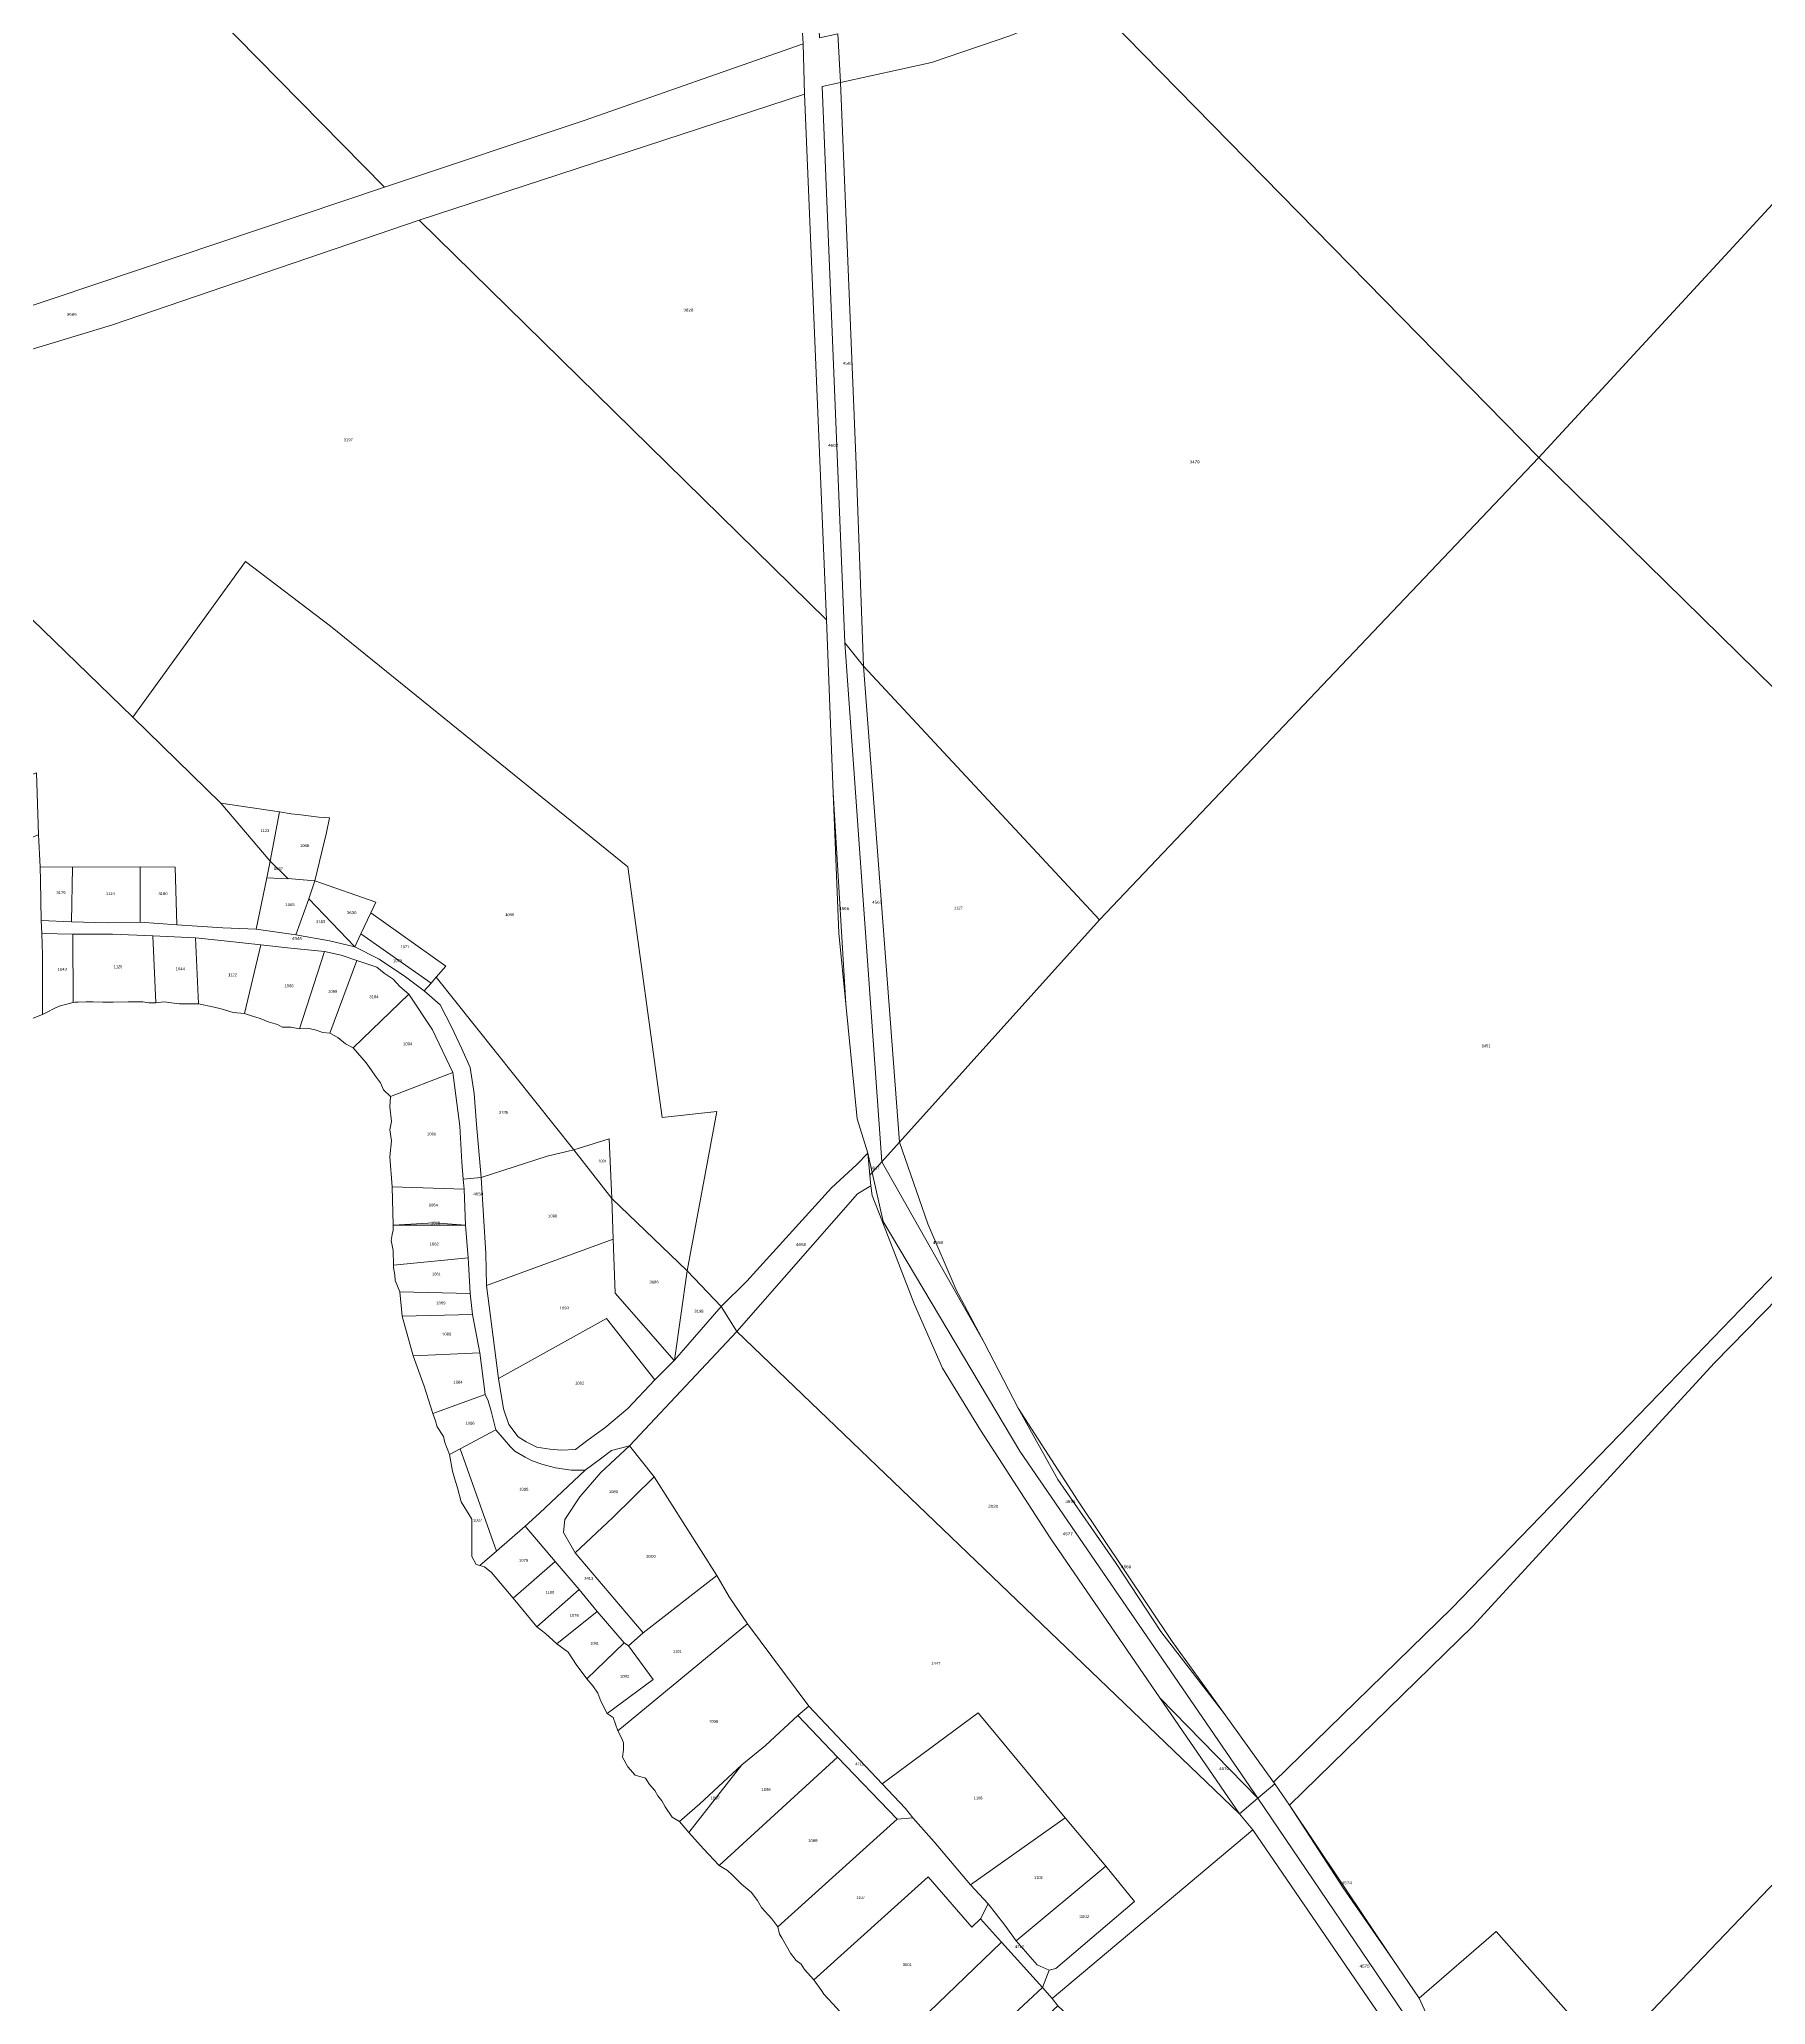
# Model space of a CAD drawing. Header units: metres. Extents: x 208626 to 229755, y 5040476 to 5064226.
# Drawn here: x 218303 to 219165, y 5051458 to 5052440 of the extents above; entities that cross this region are included whole.
import ezdxf

# ---------------------------------------------------------------- set-up
doc = ezdxf.new("R2010")
doc.units = ezdxf.units.M
doc.header["$LTSCALE"] = 0.56
doc.layers.add('6', color=7, linetype='Continuous', lineweight=13)
doc.layers.add('61', color=7, linetype='Continuous')

msp = doc.modelspace()

# ---------------------------------------------------------------- linework, layer by layer
at = {"layer": '6'}
for points in [[(218828.8227, 5052458.726), (218857.1057, 5052476.0982), (218890.8382, 5052499.9763), (218920.4016, 5052523.0963), (218949.9606, 5052553.418), (218971.4436, 5052580.2719), (218991.584, 5052613.8392), (219007.5756, 5052645.1399), (219021.2868, 5052663.553), (219038.655, 5052700.0974), (219055.3318, 5052748.9906), (219062.1541, 5052797.8838), (219062.8832, 5052841.5181), (219063.987, 5052869.6129), (219060.2687, 5052906.1532), (219049.6102, 5052951.8937), (219035.6386, 5053003.5886), (219027.9542, 5053030.8333), (219001.6904, 5053106.6755), (219433.6096, 5052670.5387), (219449.5558, 5052655.2551), (219397.9955, 5052599.4665), (219244.0102, 5052439.2892), (219052.0327, 5052231.1053)], [(218243.7076, 5052601.6647), (218336.0377, 5052695.741), (218455.701, 5052817.6675), (218673.5488, 5052615.0609), (218682.2438, 5052476.2738), (218684.6528, 5052437.8178), (218575.1319, 5052399.4432), (218475.4477, 5052366.1495)], [(218670.1808, 5052815.3068), (218679.8008, 5052717.268), (218679.8008, 5052715.5058), (218680.4321, 5052702.1132), (218685.1808, 5052601.3748), (218692.7518, 5052440.7828), (218701.9318, 5052442.8039), (218703.2108, 5052418.5048), (218694.0298, 5052416.4828), (218705.4558, 5052138.4718), (218723.8418, 5051879.2678), (218719.0288, 5051873.9179), (218716.9178, 5051883.6658), (218711.5068, 5051900.7288), (218705.8358, 5051958.1978), (218699.5918, 5052063.6368), (218696.1898, 5052150.0318), (218685.3287, 5052412.6188), (218684.6528, 5052437.8178), (218682.2438, 5052476.2738), (218677.0958, 5052610.8868)], [(218045.8955, 5052386.7132), (218243.7076, 5052601.6647), (218475.4477, 5052366.1495), (218185.417, 5052268.7254)], [(218703.2108, 5052418.5048), (218748.7427, 5052428.5319), (218788.3379, 5052441.9646), (218828.8227, 5052458.726), (219052.0327, 5052231.1053), (218832.6328, 5052000.1963), (218714.7208, 5052126.9108), (218710.8848, 5052231.7828)], [(219052.0327, 5052231.1053), (219244.0102, 5052439.2892), (219498.6811, 5052192.9248), (219406.0095, 5052075.2391), (219314.5444, 5051973.2755)], [(218492.7492, 5052349.7647), (218685.3287, 5052412.6188), (218696.1898, 5052150.0318)], [(218694.0298, 5052416.4828), (218703.2108, 5052418.5048), (218710.8848, 5052231.7828), (218714.7208, 5052126.9108), (218705.4558, 5052138.4718)], [(218193.2451, 5052253.0693), (218339.1531, 5052297.2532), (218492.7492, 5052349.7647), (218696.1898, 5052150.0318), (218699.5918, 5052063.6368), (218702.3548, 5051993.4758), (218705.8358, 5051958.1978), (218711.5068, 5051900.7288), (218716.9178, 5051883.6658), (218711.3765, 5051877.9841), (218698.7544, 5051866.2179), (218656.5241, 5051819.5698), (218643.6466, 5051806.9664), (218626.584, 5051824.7401), (218641.4105, 5051904.4266), (218614.1359, 5051901.3961), (218596.9629, 5052026.6576), (218448.4673, 5052146.8683), (218406.04, 5052179.1939), (218349.8067, 5052101.4002)], [(218071.2591, 5052186.654), (218092.7234, 5052203.2122), (218111.428, 5052215.4776), (218130.4199, 5052225.0499), (218193.2451, 5052253.0693), (218349.8067, 5052101.4002), (218393.8155, 5052058.3755), (218418.3691, 5052029.45), (218416.6481, 5052021.1339), (218411.3383, 5051995.477), (218394.7168, 5051996.1101), (218371.7216, 5051997.6682), (218370.9453, 5052026.5277), (218353.3962, 5052026.5642), (218319.7239, 5052026.5277), (218303.4178, 5052026.6484), (218302.721, 5052042.667), (218301.7202, 5052073.6669), (218209.0938, 5052038.444), (218130.7202, 5052115.6641)], [(218732.6258, 5051889.0319), (218832.6328, 5052000.1963), (219052.0327, 5052231.1053), (219314.5444, 5051973.2755), (219116.7768, 5051768.2539), (219008.5513, 5051656.2516), (218919.5758, 5051569.4048), (218894.8678, 5051603.6389), (218868.9318, 5051639.5748), (218821.9488, 5051709.7448), (218792.0498, 5051756.1178), (218774.9648, 5051789.0678), (218760.9308, 5051815.3049), (218746.8968, 5051848.2548)], [(218349.8067, 5052101.4002), (218406.04, 5052179.1939), (218448.4673, 5052146.8683), (218596.9629, 5052026.6576), (218614.1359, 5051901.3961), (218641.4105, 5051904.4266), (218626.584, 5051824.7401), (218589.0682, 5051860.8872), (218587.7229, 5051890.6718), (218569.9986, 5051885.2174), (218501.3357, 5051971.5453), (218506.1115, 5051977.0001), (218468.687, 5052003.6856), (218471.1444, 5052008.9076), (218440.6072, 5052019.5705), (218440.6201, 5052019.6231), (218446.5413, 5052043.771), (218448.05, 5052051.0709), (218442.6967, 5052051.5089), (218433.7422, 5052052.5796), (218428.8269, 5052053.1636), (218423.0537, 5052054.0537), (218393.8155, 5052058.3755)], [(218705.4558, 5052138.4718), (218714.7208, 5052126.9108), (218732.6258, 5051889.0319), (218723.8418, 5051879.2678)], [(218714.7208, 5052126.9108), (218832.6328, 5052000.1963), (218732.6258, 5051889.0319)], [(218393.8155, 5052058.3755), (218423.0537, 5052054.0537), (218418.3691, 5052029.45)], [(218699.5918, 5052063.6368), (218705.8358, 5051958.1978), (218702.3548, 5051993.4758)], [(218418.3691, 5052029.45), (218423.0537, 5052054.0537), (218428.8269, 5052053.1636), (218433.7422, 5052052.5796), (218442.6967, 5052051.5089), (218448.05, 5052051.0709), (218446.5413, 5052043.771), (218440.6201, 5052019.6231), (218427.2336, 5052020.7655), (218426.4493, 5052021.5205)], [(218233.2287, 5052015.0144), (218302.721, 5052042.667), (218303.4178, 5052026.6484), (218303.7215, 5052019.667), (218304.0579, 5051999.8147), (218304.4067, 5051993.2922), (218304.7224, 5051982.6672), (218304.5964, 5051952.833), (218300.0563, 5051951.0058), (218294.9809, 5051951.0058), (218269.3721, 5051979.5322), (218265.5699, 5051983.302)], [(218303.4178, 5052026.6484), (218319.7239, 5052026.5277), (218319.0985, 5051999.2237), (218304.0579, 5051999.8147), (218303.7215, 5052019.667)], [(218319.0985, 5051999.2237), (218319.7239, 5052026.5277), (218353.3962, 5052026.5642), (218353.4441, 5051998.9621), (218337.0033, 5051998.5885)], [(218353.3962, 5052026.5642), (218370.9453, 5052026.5277), (218371.7216, 5051997.6682), (218353.4441, 5051998.9621)], [(218416.6481, 5052021.1339), (218418.3691, 5052029.45), (218426.4493, 5052021.5205), (218427.2336, 5052020.7655), (218427.4255, 5052020.5807)], [(218411.3383, 5051995.477), (218416.6481, 5052021.1339), (218427.4255, 5052020.5807), (218427.2336, 5052020.7655), (218440.6201, 5052019.6231), (218440.6072, 5052019.5705), (218439.5214, 5052016.1937), (218438.5203, 5052013.0855), (218437.7209, 5052010.6692), (218431.164, 5051992.61)], [(218437.7209, 5052010.6692), (218438.5203, 5052013.0855), (218439.5214, 5052016.1937), (218440.6072, 5052019.5705), (218471.1444, 5052008.9076), (218468.687, 5052003.6856), (218463.7016, 5051993.0917), (218460.6543, 5051986.6161)], [(218431.164, 5051992.61), (218437.7209, 5052010.6692), (218460.6543, 5051986.6161), (218447.9784, 5051989.6208)], [(218463.7016, 5051993.0917), (218468.687, 5052003.6856), (218506.1115, 5051977.0001), (218501.3357, 5051971.5453), (218498.7456, 5051968.4417)], [(218304.4067, 5051993.2922), (218319.8153, 5051992.9837), (218320.0256, 5051958.7758), (218316.8511, 5051957.9637), (218313.0123, 5051957.0225), (218310.5023, 5051955.7859), (218307.3464, 5051954.1987), (218304.5964, 5051952.833), (218304.7224, 5051982.6672)], [(218319.8153, 5051992.9837), (218339.6189, 5051992.9837), (218359.7962, 5051992.2364), (218361.2982, 5051958.6785), (218357.8229, 5051958.6785), (218354.7819, 5051959.1129), (218347.3967, 5051959.1129), (218340.0178, 5051959.0795), (218334.7728, 5051959.0795), (218330.0198, 5051959.1129), (218326.5444, 5051959.1129), (218322.4617, 5051959.0157), (218321.0222, 5051959.0157), (218320.0256, 5051958.7758)], [(218359.7962, 5051992.2364), (218381.0944, 5051991.1154), (218382.589, 5051958.2339), (218373.0277, 5051958.2441), (218369.1179, 5051958.6785), (218365.2081, 5051959.1129), (218361.2982, 5051958.6785)], [(218381.0944, 5051991.1154), (218395.3274, 5051989.6194), (218413.7216, 5051987.6688), (218405.4807, 5051953.3019), (218399.9619, 5051953.8999), (218393.88, 5051955.6376), (218390.4046, 5051956.5064), (218382.589, 5051958.2339)], [(218405.4807, 5051953.3019), (218413.7216, 5051987.6688), (218426.9588, 5051986.1048), (218445.5763, 5051984.3095), (218432.9781, 5051945.6458), (218428.6338, 5051946.5147), (218424.2896, 5051946.5147), (218422.1175, 5051947.8179), (218417.3388, 5051949.1212), (218413.429, 5051950.8589), (218409.0848, 5051952.1622)], [(218460.6543, 5051986.6161), (218463.7016, 5051993.0917), (218498.7456, 5051968.4417), (218495.2588, 5051964.6046), (218486.0054, 5051971.755), (218472.8928, 5051980.4968)], [(218432.9781, 5051945.6458), (218445.5763, 5051984.3095), (218453.8242, 5051982.4372), (218461.7142, 5051979.8566), (218448.1829, 5051943.4737), (218444.7075, 5051943.9081), (218440.7977, 5051945.2114), (218436.8879, 5051946.0802)], [(218448.1829, 5051943.4737), (218461.7142, 5051979.8566), (218471.6417, 5051976.4899), (218475.2551, 5051973.5537), (218479.7389, 5051970.5645), (218483.1018, 5051966.828), (218487.5856, 5051963.0914), (218459.9011, 5051936.1644), (218456.0025, 5051938.2606), (218452.0927, 5051941.3016)], [(218495.2588, 5051964.6046), (218498.7456, 5051968.4417), (218501.3357, 5051971.5453), (218569.9986, 5051885.2174), (218556.7413, 5051882.1014), (218523.7567, 5051871.4106), (218521.4624, 5051897.8493), (218520.2909, 5051913.4698), (218518.3383, 5051926.3566), (218514.0427, 5051935.7289), (218508.8839, 5051946.6507), (218503.2356, 5051957.664)], [(218459.9011, 5051936.1644), (218487.5856, 5051963.0914), (218499.4037, 5051945.2326), (218509.6312, 5051923.8578), (218478.5571, 5051911.9452), (218474.9764, 5051915.1678), (218473.5442, 5051918.7484), (218471.0378, 5051921.971), (218468.8894, 5051925.1936), (218466.3829, 5051928.7742)], [(218927.5083, 5051557.8119), (219019.104, 5051647.3163), (219139.8562, 5051778.8645), (219323.9842, 5051966.9185), (219462.7192, 5051825.6856), (219086.6137, 5051432.2604), (219086.2841, 5051431.9156), (219030.73, 5051494.6796), (218992.1868, 5051461.4048), (218979.1508, 5051480.8348)], [(218478.1849, 5051881.7172), (218478.9151, 5051889.7453), (218478.1849, 5051895.1728), (218478.9151, 5051899.413), (218478.1849, 5051906.7062), (218478.5571, 5051911.9452), (218509.6312, 5051923.8578), (218513.1049, 5051897.0129), (218514.115, 5051879.0194), (218514.8137, 5051870.6345), (218515.236, 5051865.5679), (218479.3653, 5051866.6889)], [(218569.9986, 5051885.2174), (218587.7229, 5051890.6718), (218589.0682, 5051860.8872)], [(218723.8418, 5051879.2678), (218732.6258, 5051889.0319), (218746.8968, 5051848.2548), (218760.9308, 5051815.3049), (218774.9648, 5051789.0678)], [(218523.7567, 5051871.4106), (218556.7413, 5051882.1014), (218569.9986, 5051885.2174), (218589.0682, 5051860.8872), (218589.7242, 5051840.672), (218526.4667, 5051817.43), (218526.0811, 5051833.4552)], [(218643.6466, 5051806.9664), (218656.5241, 5051819.5698), (218698.7544, 5051866.2179), (218711.3765, 5051877.9841), (218716.9178, 5051883.6658), (218717.904, 5051872.6676), (218718.3853, 5051867.3003), (218711.7776, 5051863.326), (218651.4934, 5051794.4487)], [(218716.9178, 5051883.6658), (218719.0288, 5051873.9179), (218717.904, 5051872.6676)], [(218719.0288, 5051873.9179), (218723.8418, 5051879.2678), (218774.9648, 5051789.0678), (218792.0498, 5051756.1178), (218811.7838, 5051720.5918), (218840.9428, 5051678.6018), (218863.2718, 5051644.5838), (218894.8678, 5051603.6389), (218919.5758, 5051569.4048), (218920.1859, 5051568.5132), (218911.6517, 5051561.2919), (218792.7348, 5051734.6808), (218724.4834, 5051849.4263)], [(218717.904, 5051872.6676), (218719.0288, 5051873.9179), (218724.4834, 5051849.4263), (218792.7348, 5051734.6808), (218911.6517, 5051561.2919), (218862.7948, 5051611.4208), (218807.9148, 5051691.4398), (218773.1329, 5051745.1377), (218754.2191, 5051776.254), (218740.1851, 5051807.983), (218723.8427, 5051850.0826), (218719.0875, 5051862.4729), (218718.3853, 5051867.3003)], [(218479.3653, 5051866.6889), (218515.236, 5051865.5679), (218515.9833, 5051847.6325), (218500.2972, 5051848.8065), (218479.8636, 5051847.5943)], [(218589.0682, 5051860.8872), (218626.584, 5051824.7401), (218620.3853, 5051780.1772), (218620.2326, 5051780.0013), (218590.7248, 5051813.672), (218589.7242, 5051840.672)], [(218651.4934, 5051794.4487), (218711.7776, 5051863.326), (218718.3853, 5051867.3003), (218719.0875, 5051862.4729), (218723.8427, 5051850.0826), (218740.1851, 5051807.983), (218754.2191, 5051776.254), (218773.1329, 5051745.1377), (218807.9148, 5051691.4398), (218862.7948, 5051611.4208), (218902.4912, 5051553.5407)], [(218478.8558, 5051840.0358), (218479.335, 5051842.9933), (218479.8797, 5051845.0472), (218479.8636, 5051847.5943), (218515.9833, 5051847.6325), (218517.26, 5051831.354), (218491.7637, 5051828.8334), (218480.0206, 5051827.6724), (218479.8636, 5051834.9968)], [(218479.8636, 5051847.5943), (218500.2972, 5051848.8065), (218515.9833, 5051847.6325)], [(218526.4667, 5051817.43), (218589.7242, 5051840.672), (218590.7248, 5051813.672), (218620.2326, 5051780.0013), (218610.5176, 5051770.2863), (218586.3112, 5051801.0056), (218532.424, 5051771.0336)], [(218479.9358, 5051826.4942), (218480.0206, 5051827.6724), (218491.7637, 5051828.8334), (218517.26, 5051831.354), (218517.4779, 5051828.5762), (218518.3383, 5051813.499), (218483.1923, 5051814.28), (218480.8599, 5051819.9822), (218480.5963, 5051822.8616)], [(218620.3853, 5051780.1772), (218626.584, 5051824.7401), (218643.6466, 5051806.9664)], [(219085.4738, 5051348.9587), (219126.1463, 5051388.2525), (219086.6137, 5051432.2604), (219462.7192, 5051825.6856), (219579.7897, 5051716.2028), (219187.0251, 5051296.9258), (219183.6293, 5051301.8312), (219141.6181, 5051362.5743), (219100.0466, 5051331.3017)], [(218483.1923, 5051814.28), (218518.3383, 5051813.499), (218519.5099, 5051802.9552), (218484.3639, 5051802.1741)], [(218484.3639, 5051802.1741), (218519.5099, 5051802.9552), (218523.0245, 5051783.8201), (218489.831, 5051782.2581)], [(218532.424, 5051771.0336), (218586.3112, 5051801.0056), (218610.5176, 5051770.2863), (218597.0661, 5051756.0875), (218585.4828, 5051746.3725), (218577.2624, 5051740.394), (218570.9103, 5051735.5365), (218563.7491, 5051735.2668), (218558.1015, 5051735.7802), (218551.5873, 5051736.7797), (218546.2987, 5051739.424), (218542.1855, 5051741.9412), (218537.5647, 5051748.1023), (218534.9976, 5051755.8036)], [(218597.9301, 5051737.4052), (218651.4934, 5051794.4487), (218902.4912, 5051553.5407), (218909.2031, 5051545.6085), (218808.9616, 5051461.3553), (218804.1923, 5051466.7253), (218807.4329, 5051475.4738), (218810.8201, 5051476.1926), (218850.1429, 5051509.7808), (218835.8475, 5051527.4109), (218815.5171, 5051551.4661), (218771.9358, 5051604.0106), (218724.1082, 5051568.5135), (218687.4296, 5051607.3092), (218656.8586, 5051648.4321), (218647.6564, 5051662.0137), (218641.4926, 5051672.656), (218610.228, 5051721.8992)], [(218489.831, 5051782.2581), (218523.0245, 5051783.8201), (218525.756, 5051762.9914), (218499.7022, 5051753.6016), (218495.3409, 5051767.1108)], [(218499.7022, 5051753.6016), (218525.756, 5051762.9914), (218527.2963, 5051759.9109), (218528.8366, 5051754.7767), (218531.0937, 5051745.4256), (218513.1961, 5051735.916), (218507.9017, 5051733.1029), (218505.624, 5051739.0248), (218504.9408, 5051741.9857), (218501.866, 5051746.8826), (218500.9549, 5051749.8435)], [(218792.0498, 5051756.1178), (218821.9488, 5051709.7448), (218868.9318, 5051639.5748), (218894.8678, 5051603.6389), (218863.2718, 5051644.5838), (218840.9428, 5051678.6018), (218811.7838, 5051720.5918)], [(218513.1961, 5051735.916), (218531.0937, 5051745.4256), (218538.3899, 5051736.8792), (218540.6452, 5051734.7534), (218545.7794, 5051731.6728), (218549.28, 5051729.8533), (218554.5075, 5051728.0789), (218560.904, 5051726.415), (218568.7142, 5051725.2435), (218575.7434, 5051725.2435), (218552.9094, 5051703.7263), (218545.7794, 5051697.2738), (218531.3498, 5051684.7495)], [(218507.9017, 5051733.1029), (218513.1961, 5051735.916), (218531.3498, 5051684.7495), (218523.1618, 5051677.6427), (218521.2258, 5051678.0982), (218519.062, 5051682.084), (218519.062, 5051691.764), (218519.062, 5051700.7606), (218513.7096, 5051709.4156), (218511.8875, 5051716.4762), (218510.5209, 5051721.1454), (218509.496, 5051724.7896)], [(218545.7794, 5051697.2738), (218552.9094, 5051703.7263), (218575.7434, 5051725.2435), (218583.348, 5051730.8147), (218588.7898, 5051735.0278), (218597.9301, 5051737.4052), (218583.4934, 5051724.0379), (218573.0099, 5051711.9661), (218565.5901, 5051700.6413), (218564.8091, 5051694.0026), (218570.6668, 5051683.8493), (218604.6412, 5051644.0172), (218597.3954, 5051637.4179), (218595.269, 5051638.9406), (218581.7288, 5051654.6723), (218572.7286, 5051665.6721), (218560.7283, 5051679.6719)], [(218564.8091, 5051694.0026), (218565.5901, 5051700.6413), (218573.0099, 5051711.9661), (218583.4934, 5051724.0379), (218597.9301, 5051737.4052), (218610.228, 5051721.8992), (218589.593, 5051701.5341), (218570.6668, 5051683.8493)], [(218570.6668, 5051683.8493), (218589.593, 5051701.5341), (218610.228, 5051721.8992), (218641.4926, 5051672.656), (218604.6412, 5051644.0172)], [(218523.1618, 5051677.6427), (218531.3498, 5051684.7495), (218545.7794, 5051697.2738), (218560.7283, 5051679.6719), (218539.6653, 5051661.312), (218528.8559, 5051674.1123), (218525.4394, 5051676.9594)], [(218539.6653, 5051661.312), (218560.7283, 5051679.6719), (218572.7286, 5051665.6721), (218551.5905, 5051646.9025)], [(218586.6507, 5051603.5913), (218609.7295, 5051620.6728), (218597.3954, 5051637.4179), (218604.6412, 5051644.0172), (218641.4926, 5051672.656), (218647.6564, 5051662.0137), (218656.8586, 5051648.4321), (218592.0014, 5051595.0401), (218589.73, 5051601.6725)], [(218551.5905, 5051646.9025), (218572.7286, 5051665.6721), (218581.7288, 5051654.6723), (218561.5398, 5051638.439), (218555.9027, 5051643.5636)], [(218561.5398, 5051638.439), (218581.7288, 5051654.6723), (218595.269, 5051638.9406), (218576.5244, 5051620.9771), (218571.2767, 5051628.1897), (218567.177, 5051634.3393)], [(218592.0014, 5051595.0401), (218656.8586, 5051648.4321), (218687.4296, 5051607.3092), (218681.8767, 5051602.6629), (218665.8359, 5051587.6916), (218653.9878, 5051578.0362), (218633.0289, 5051558.4942), (218622.7796, 5051549.7823), (218619.1923, 5051551.8322), (218615.605, 5051556.9568), (218614.0676, 5051560.0316), (218612.0178, 5051562.594), (218610.4804, 5051565.1563), (218607.918, 5051568.2311), (218605.8682, 5051571.3059), (218600.6712, 5051572.854), (218596.9608, 5051577.0944), (218594.3106, 5051581.8648), (218594.8406, 5051585.5751), (218594.8501, 5051588.986), (218594.1786, 5051590.7193), (218593.4417, 5051592.0926)], [(218576.5244, 5051620.9771), (218595.269, 5051638.9406), (218597.3954, 5051637.4179), (218609.7295, 5051620.6728), (218586.6507, 5051603.5913), (218583.5759, 5051609.7409), (218582.0385, 5051613.8406), (218579.4761, 5051617.4279)], [(218681.8767, 5051602.6629), (218687.4296, 5051607.3092), (218724.1082, 5051568.5135), (218735.7618, 5051556.2017), (218739.3893, 5051551.4883), (218731.5105, 5051550.8158), (218701.6603, 5051581.81)], [(218724.1082, 5051568.5135), (218771.9358, 5051604.0106), (218815.5171, 5051551.4661), (218768.1993, 5051518.0703), (218750.0973, 5051539.4769), (218739.3893, 5051551.4883), (218735.7618, 5051556.2017)], [(218862.7948, 5051611.4208), (218911.6517, 5051561.2919), (218902.4912, 5051553.5407)], [(218627.4386, 5051544.2314), (218653.9878, 5051578.0362), (218665.8359, 5051587.6916), (218681.8767, 5051602.6629), (218701.6603, 5051581.81), (218642.6518, 5051527.7853), (218634.805, 5051536.0057)], [(218622.7796, 5051549.7823), (218633.0289, 5051558.4942), (218653.9878, 5051578.0362), (218627.4386, 5051544.2314)], [(218642.6518, 5051527.7853), (218701.6603, 5051581.81), (218731.5105, 5051550.8158), (218671.9623, 5051497.061), (218668.9015, 5051501.098), (218663.7769, 5051506.7351), (218661.727, 5051510.3224), (218658.5466, 5051514.3259), (218653.8614, 5051518.444), (218649.3775, 5051522.9278), (218646.762, 5051525.1697)], [(218911.6517, 5051561.2919), (218920.1859, 5051568.5132), (218927.5083, 5051557.8119), (218954.2578, 5051516.4938), (218979.1508, 5051480.8348), (218992.1868, 5051461.4048), (218996.4578, 5051452.2518), (219042.8308, 5051386.9639), (219074.297, 5051342.9481), (219066.8987, 5051336.9664), (219022.5208, 5051397.6178)], [(218902.4912, 5051553.5407), (218911.6517, 5051561.2919), (219022.5208, 5051397.6178), (219015.3733, 5051390.6244), (219011.1021, 5051396.7262), (218909.2031, 5051545.6085)], [(218927.5083, 5051557.8119), (218979.1508, 5051480.8348), (218954.2578, 5051516.4938)], [(218671.9623, 5051497.061), (218731.5105, 5051550.8158), (218739.3893, 5051551.4883), (218750.0973, 5051539.4769), (218768.1993, 5051518.0703), (218777.0518, 5051508.5572), (218773.1028, 5051501.1263), (218768.8131, 5051496.9934), (218746.9644, 5051522.0395), (218689.9127, 5051470.6062), (218685.3005, 5051475.7309), (218683.6214, 5051478.3875), (218681.1381, 5051480.3313), (218678.2922, 5051483.8534), (218673.9194, 5051491.6423), (218672.8263, 5051493.4188)], [(218768.1993, 5051518.0703), (218815.5171, 5051551.4661), (218835.8475, 5051527.4109), (218790.9921, 5051490.0463), (218785.3873, 5051497.893), (218777.0518, 5051508.5572)], [(218808.9616, 5051461.3553), (218909.2031, 5051545.6085), (219011.1021, 5051396.7262), (218945.5573, 5051333.561), (218811.7323, 5051457.6763)], [(218790.9921, 5051490.0463), (218835.8475, 5051527.4109), (218850.1429, 5051509.7808), (218810.8201, 5051476.1926), (218807.4329, 5051475.4738), (218801.4544, 5051478.0894)], [(218689.9127, 5051470.6062), (218746.9644, 5051522.0395), (218768.8131, 5051496.9934), (218773.1028, 5051501.1263), (218783.6557, 5051489.4222), (218724.7604, 5051432.6837), (218720.1482, 5051436.271), (218716.6351, 5051438.4821), (218712.9736, 5051441.3956), (218710.1947, 5051444.5033), (218706.9201, 5051451.1863), (218702.81, 5051454.9229), (218699.4471, 5051458.6594), (218696.8315, 5051461.275), (218694.9403, 5051463.481), (218693.6749, 5051465.2862)], [(218773.1028, 5051501.1263), (218777.0518, 5051508.5572), (218785.3873, 5051497.893), (218790.9921, 5051490.0463), (218801.4544, 5051478.0894), (218807.4329, 5051475.4738), (218804.1923, 5051466.7253), (218783.6557, 5051489.4222)], [(218724.7604, 5051432.6837), (218783.6557, 5051489.4222), (218804.1923, 5051466.7253), (218747.2747, 5051413.821), (218745.8986, 5051414.1283), (218743.767, 5051417.8585), (218742.1684, 5051419.9901), (218739.1094, 5051421.9219), (218736.3065, 5051424.7862), (218734.7078, 5051426.3848), (218732.5763, 5051427.9835), (218729.9118, 5051430.648)], [(218992.1868, 5051461.4048), (219030.73, 5051494.6796), (219086.2841, 5051431.9156), (219061.77, 5051406.3686), (219048.9409, 5051393.2236), (219042.8308, 5051386.9639), (218996.4578, 5051452.2518)], [(218747.2747, 5051413.821), (218804.1923, 5051466.7253), (218808.9616, 5051461.3553), (218811.7323, 5051457.6763), (218799.7326, 5051446.6762), (218757.3633, 5051405.9743), (218754.3741, 5051407.4689), (218752.8795, 5051410.0845), (218750.6376, 5051412.3264)]]:
    msp.add_lwpolyline(points, close=True, dxfattribs=at)
for points in [[(219007.5756, 5052645.1399), (218991.584, 5052613.8392), (218971.4436, 5052580.2719), (218949.9606, 5052553.418), (218920.4016, 5052523.0963), (218890.8382, 5052499.9763), (218857.1057, 5052476.0982), (218828.8227, 5052458.726), (218788.3379, 5052441.9646), (218748.7427, 5052428.5319), (218703.2108, 5052418.5048), (218701.9318, 5052442.8039)], [(218185.417, 5052268.7254), (218475.4477, 5052366.1495), (218575.1319, 5052399.4432), (218684.6528, 5052437.8178), (218685.3287, 5052412.6188), (218492.7492, 5052349.7647), (218339.1531, 5052297.2532), (218193.2451, 5052253.0693)], [(219573.9618, 5052281.0137), (219548.6103, 5052237.0248), (219506.7753, 5052182.4602), (219405.5315, 5052060.9278), (219323.9842, 5051966.9185), (219139.8562, 5051778.8645), (219019.104, 5051647.3163), (218927.5083, 5051557.8119), (218920.1859, 5051568.5132), (218919.5758, 5051569.4048)], [(218304.0579, 5051999.8147), (218319.0985, 5051999.2237), (218337.0033, 5051998.5885), (218353.4441, 5051998.9621), (218371.7216, 5051997.6682), (218394.7168, 5051996.1101), (218411.3383, 5051995.477), (218431.164, 5051992.61), (218447.9784, 5051989.6208), (218460.6543, 5051986.6161), (218472.8928, 5051980.4968), (218486.0054, 5051971.755), (218495.2588, 5051964.6046), (218503.2356, 5051957.664), (218508.8839, 5051946.6507), (218514.0427, 5051935.7289), (218518.3383, 5051926.3566), (218520.2909, 5051913.4698), (218521.4624, 5051897.8493), (218523.7567, 5051871.4106), (218514.8137, 5051870.6345), (218514.115, 5051879.0194), (218513.1049, 5051897.0129), (218509.6312, 5051923.8578), (218499.4037, 5051945.2326), (218487.5856, 5051963.0914), (218483.1018, 5051966.828), (218479.7389, 5051970.5645), (218475.2551, 5051973.5537), (218471.6417, 5051976.4899), (218461.7142, 5051979.8566), (218453.8242, 5051982.4372), (218445.5763, 5051984.3095), (218426.9588, 5051986.1048), (218413.7216, 5051987.6688), (218395.3274, 5051989.6194), (218381.0944, 5051991.1154), (218359.7962, 5051992.2364), (218339.6189, 5051992.9837), (218319.8153, 5051992.9837)], [(218319.8153, 5051992.9837), (218304.4067, 5051993.2922), (218304.0579, 5051999.8147)], [(218919.5758, 5051569.4048), (219008.5513, 5051656.2516), (219116.7768, 5051768.2539), (219314.5444, 5051973.2755)], [(218514.8137, 5051870.6345), (218523.7567, 5051871.4106), (218526.0811, 5051833.4552), (218526.4667, 5051817.43), (218532.424, 5051771.0336), (218534.9976, 5051755.8036), (218537.5647, 5051748.1023), (218542.1855, 5051741.9412), (218546.2987, 5051739.424), (218551.5873, 5051736.7797), (218558.1015, 5051735.7802), (218563.7491, 5051735.2668), (218570.9103, 5051735.5365), (218577.2624, 5051740.394), (218585.4828, 5051746.3725), (218597.0661, 5051756.0875), (218610.5176, 5051770.2863), (218620.2326, 5051780.0013), (218620.3853, 5051780.1772), (218643.6466, 5051806.9664), (218651.4934, 5051794.4487), (218597.9301, 5051737.4052), (218588.7898, 5051735.0278), (218583.348, 5051730.8147), (218575.7434, 5051725.2435), (218568.7142, 5051725.2435), (218560.904, 5051726.415), (218554.5075, 5051728.0789), (218549.28, 5051729.8533), (218545.7794, 5051731.6728), (218540.6452, 5051734.7534), (218538.3899, 5051736.8792), (218531.0937, 5051745.4256), (218528.8366, 5051754.7767), (218527.2963, 5051759.9109), (218525.756, 5051762.9914), (218523.0245, 5051783.8201), (218519.5099, 5051802.9552), (218518.3383, 5051813.499), (218517.4779, 5051828.5762)], [(218517.4779, 5051828.5762), (218517.26, 5051831.354), (218515.9833, 5051847.6325), (218515.236, 5051865.5679), (218514.8137, 5051870.6345)]]:
    msp.add_lwpolyline(points, dxfattribs=at)

# ---------------------------------------------------------------- texts
at = {"layer": '61'}
for s, width, p in [('3989', 1.2, (218316.75, 5052301.75)), ('3828', 1.2, (218624.7556, 5052304.1385)), ('4565', 1.2, (218704.375, 5052277.5)), ('3197', 1.1, (218455.0781, 5052239.25)), ('4602', 1.2, (218697.0156, 5052236.5)), ('3479', 1.2, (218877.625, 5052228.25)), ('1068', 1.1, (218433.2031, 5052036.5)), ('1067', 1.1, (218420.1719, 5052025)), ('3179', 1.1, (218311.5781, 5052013)), ('3180', 1.1, (218362.5625, 5052012.5)), ('1065', 1.1, (218425.9844, 5052007)), ('4566', 1.2, (218702.5941, 5052005.1035)), ('4567', 1.2, (218719.0469, 5052008.25)), ('3183', 1.1, (218441.2734, 5051998.5)), ('3630', 1.15, (218456.6719, 5052003)), ('1095', 1.1, (218535.7188, 5052002)), ('4845', 1.2, (218429.2743, 5051990.1743)), ('1070', 1.1, (218479.6563, 5051979)), ('1043', 1.1, (218312.2188, 5051974.75)), ('1044', 1.1, (218371.1875, 5051975)), ('1066', 1.1, (218425.5313, 5051966.5)), ('1069', 1.1, (218447.3438, 5051963.75)), ('3184', 1.1, (218467.8906, 5051961)), ('1094', 1.1, (218484.7656, 5051937.5)), ('3185', 1.1, (218532.625, 5051903.25)), ('1060', 1.1, (218496.7031, 5051892.5)), ('4917', 1.1, (218718.1844, 5051875.4807)), ('4659', 1.2, (218519.8281, 5051862.5)), ('1064', 1.1, (218497.6016, 5051857)), ('1063', 1.1, (218498.7147, 5051848.0111)), ('1090', 1.1, (218557.1797, 5051851.5)), ('4568', 1.2, (218749.4063, 5051838.25)), ('1062', 1.1, (218498.0469, 5051837.5)), ('4658', 1.2, (218681.0156, 5051837.25)), ('3186', 1.1, (218607.8281, 5051818.5)), ('1089', 1.1, (218501.3516, 5051808)), ('1093', 1.1, (218562.9531, 5051805.5)), ('3198', 1.1, (218630.2053, 5051803.9612)), ('1083', 1.1, (218504.1953, 5051792.5)), ('1084', 1.1, (218509.8828, 5051768.5)), ('1092', 1.1, (218570.6953, 5051768)), ('1086', 1.1, (218515.9766, 5051748)), ('1088', 1.1, (218542.7813, 5051715)), ('1080', 1.1, (218587.5156, 5051713.75)), ('3030', 1.2, (218777, 5051706.5)), ('4935', 1.2, (218815.5469, 5051708.7837)), ('1087', 1.1, (218519.625, 5051699.5)), ('4577', 1.2, (218814.2813, 5051692.75)), ('3000', 1.2, (218606.0781, 5051681.5)), ('1079', 1.1, (218542.6797, 5051679.5)), ('4569', 1.2, (218843.4531, 5051676.25)), ('3413', 1.1, (218575.2031, 5051670.5)), ('1078', 1.1, (218567.9297, 5051652)), ('1101', 0.85, (218619.5859, 5051634)), ('1447', 1.1, (218748.5703, 5051628)), ('1082', 1.1, (218593.0625, 5051621.5)), ('1096', 1.1, (218637.5, 5051599)), ('4570', 1.2, (218892.3124, 5051575.4178)), ('1098', 1.1, (218663.7344, 5051565)), ('1097', 1.1, (218638.3906, 5051560.75)), ('1099', 1.1, (218687.1406, 5051539.5)), ('4574', 1.2, (218953.6391, 5051518.3802)), ('3002', 1.2, (218822.5234, 5051501.5)), ('4712', 1.1, (218790.2656, 5051486.5)), ('3001', 1.1, (218734.2734, 5051477.5)), ('4575', 1.2, (218962.5, 5051476.75))]:
    msp.add_text(s, height=1.4, dxfattribs=dict(at, width=width)).set_placement(p)
for s, p in [('1123', (218413.6094, 5052044)), ('1124', (218336.4141, 5052012.5)), ('1127', (218759.9934, 5052005.3798)), ('1071', (218483.5469, 5051986)), ('1125', (218340.2266, 5051976)), ('1122', (218397.4063, 5051972)), ('1451', (219023.5781, 5051936.5)), ('1091', (218582.2632, 5051878.9255)), ('1061', (218499.2344, 5051822.5)), ('1100', (218555.9922, 5051663.5)), ('1081', (218578.25, 5051638)), ('4711', (218710.6406, 5051577.75)), ('1106', (218769.8125, 5051560.75)), ('1102', (218799.9297, 5051521)), ('1107', (218711.1094, 5051511))]:
    msp.add_text(s, height=1.4, dxfattribs=at).set_placement(p)

doc.saveas('drawing.dxf')
